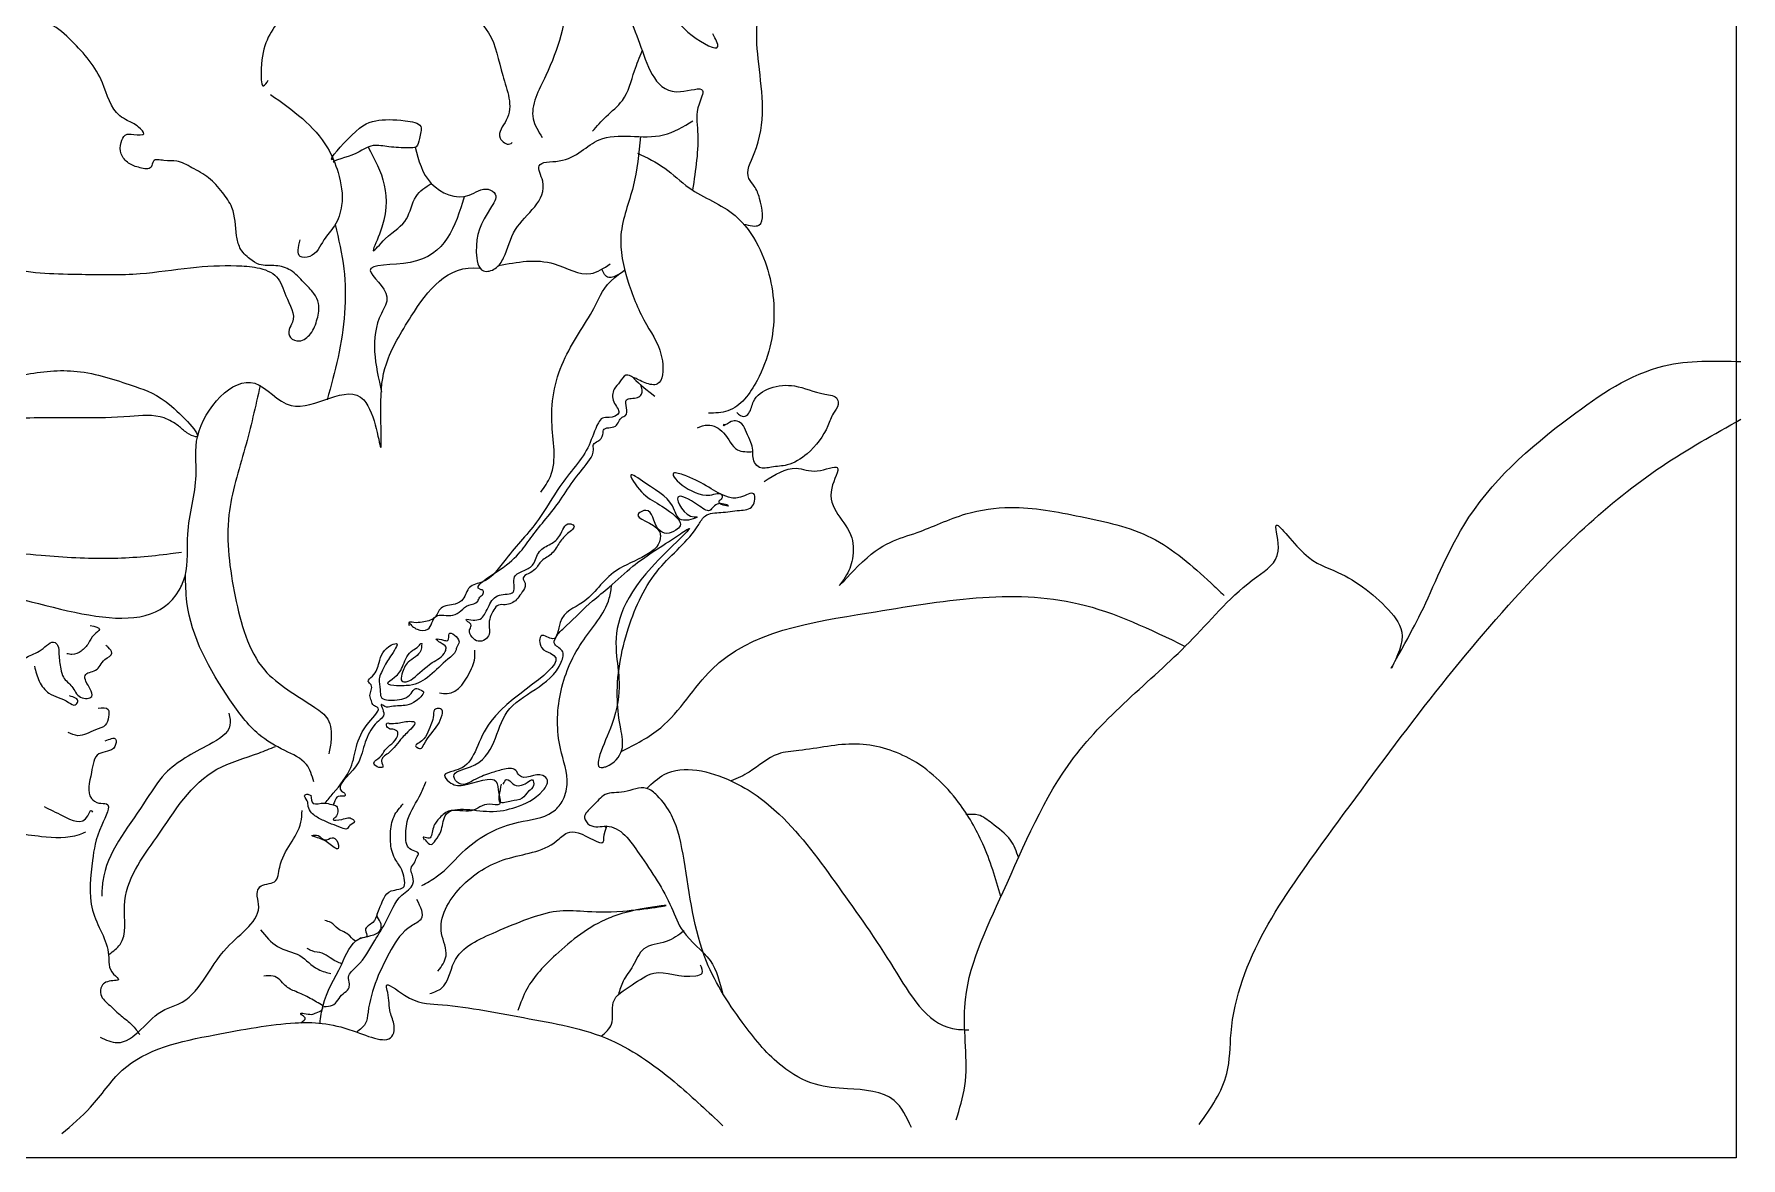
# Model space of a CAD drawing. Header units: millimetres. Extents: x 14385 to 129787, y 107826 to 186798.
# Drawn here: x 29833 to 30771, y 112879 to 113497 of the extents above; entities that cross this region are included whole.
import ezdxf

# ---------------------------------------------------------------- set-up
doc = ezdxf.new("R2010")
doc.units = ezdxf.units.MM
doc.header["$LTSCALE"] = 1000

msp = doc.modelspace()

# ---------------------------------------------------------------- linework, layer by layer
at = {"color": 2, "linetype": 'ByBlock', "ltscale": 3000}
msp.add_lwpolyline([(28937.32713804033, 115639.5779096198), (30768.23601904896, 115639.5779096198), (30768.23601904896, 112879.3519922805), (28937.32713804033, 112879.3519922805)], close=True, dxfattribs=at)
at = {"color": 8, "linetype": 'ByBlock', "ltscale": 3000}
for points, start_tangent in [([(30064.73610196309, 113696.6618160779), (30083.62867328909, 113695.0545935792), (30109.87170058873, 113675.2014184606), (30136.41987935093, 113643.109984712), (30160.22169480112, 113574.4850826126), (30177.00502622512, 113525.260086776), (30194.5512363353, 113496.1602273595), (30208.74078014877, 113489.9957711559), (30205.99441683677, 113497.0667650413)], (-0.5723162942100777, 0.8200329623750766)), ([(30073.87723456591, 113676.1430431953), (30106.66761005309, 113653.2632066917), (30129.70654678729, 113614.5540479135), (30144.04866636184, 113567.6860500288), (30154.88154390838, 113520.9087059361), (30166.47730017093, 113489.6331560922), (30188.14305523422, 113465.2472925943), (30200.34911445167, 113465.8818689746), (30198.36562982586, 113458.4482600254), (30197.60275113967, 113443.4903883648), (30194.83309048263, 113411.2822380093)], (-0.350492958800271, 0.9365653665556035)), ([(29765.72105887672, 113542.3865267753), (29774.96795109299, 113545.838492037), (29780.91840497043, 113559.4365571749), (29788.69976771262, 113578.9271172297), (29814.63764351991, 113597.148524524), (29839.35491341737, 113601.6812129032), (29844.54248857882, 113601.046636523), (29844.54248857882, 113595.8793717784), (29841.94870099809, 113591.9812597644), (29846.52597320464, 113589.9868768763), (29866.05566794064, 113593.8849888903), (29894.73990705993, 113601.6812129032), (29940.20747760322, 113599.0522536349), (29946.00535571959, 113593.8849888903), (29939.59717464831, 113589.9868768763), (29938.83429596212, 113582.8252292287), (29959.73717233923, 113577.0233881038), (29989.64201739815, 113570.4963168365), (30008.56140917924, 113552.9094859075), (30009.78201508906, 113534.7787323755), (30009.78201508906, 113527.5264309656), (30021.53034708288, 113525.6227018547), (30050.21458620217, 113517.7358240646), (30069.74428093818, 113509.9396000516), (30082.71321884182, 113497.6106876445), (30090.494581584, 113474.2220155907), (30092.47806620982, 113449.5641907912), (30089.1213999429, 113439.7735838902), (30094.46155083564, 113436.5100482565), (30095.68215674546, 113437.2352783841)], (-0.9531569256006774, 0.3024762390328614)), ([(30071.8466403255, 113598.5476069765), (30078.13594663527, 113588.7177241307), (30095.83473250654, 113581.2841151816), (30113.38094261673, 113571.7654695821), (30124.36639589455, 113549.3739889723), (30126.34988052037, 113518.1890929055), (30114.14382130292, 113474.0407080513), (30107.277913008, 113450.2894209337), (30112.1603366771, 113440.136198954)], (-0.2630538329292631, 0.9647811570409236)), ([(30222.94911329926, 113392.4742405988), (30231.32198968914, 113391.9083945614), (30231.6271411815, 113406.5943049204), (30228.72820210841, 113413.3026837271), (30225.82926303532, 113417.4727570426), (30228.72820210841, 113431.342783497), (30231.16941395786, 113480.5677793336), (30237.11986780551, 113523.4470114273), (30240.93426132586, 113530.6086590749), (30239.2559281626, 113536.8637690407), (30235.89926189568, 113545.7478382599), (30241.23941278842, 113533.1469645661), (30253.90319922951, 113535.2320012164), (30260.61653179314, 113542.393648864), (30264.4309252837, 113552.9094859075), (30270.22880340007, 113557.8954431277), (30279.99365076807, 113568.5019339484), (30307.30470824626, 113590.349491955), (30319.05304024008, 113596.2419868421), (30317.37470710662, 113596.6046019208)], (-0.4187687057706486, -0.9080929308540927)), ([(29694.5605360606, 113504.1377589118), (29692.72962719586, 113500.1489931357), (29689.37296089914, 113503.4125287694), (29684.33796149876, 113508.5797935289), (29679.45553779986, 113512.9311743837), (29666.6391756275, 113518.8236692709), (29647.56720811513, 113526.5292395216), (29627.88493764785, 113527.6170847428), (29604.84600091365, 113522.812435047), (29592.33479020384, 113513.6564045113), (29578.75554934528, 113501.9620684844), (29562.582520906, 113478.8453577471), (29558.15782443073, 113455.0940706146), (29558.46297592309, 113443.9436571908), (29565.48145994928, 113435.5128568125), (29574.63600436237, 113421.6428303581), (29577.53494343546, 113415.3877203923), (29574.33085289982, 113413.2120299649), (29566.24433866527, 113415.3877203923), (29568.38039902237, 113412.1241847586), (29579.06070083764, 113411.76156968), (29585.92660913256, 113410.311109395), (29603.62539497402, 113417.2007957411), (29632.91993707803, 113419.8297550094), (29686.32144612458, 113415.7503354561), (29709.05523139623, 113418.2886409473), (29716.83659413841, 113424.5437509131), (29716.83659413841, 113427.444671483), (29721.1087148526, 113429.3484006089), (29731.02613795188, 113426.3568262768), (29746.89401492861, 113415.7503354561), (29773.28961795953, 113393.8121236873), (29801.82128134754, 113374.7748324883), (29818.75718850282, 113368.5197225076), (29859.342335377, 113364.8935718101), (29891.23066503194, 113365.2561868739), (29918.99944973376, 113368.5197225076), (29944.32702258613, 113369.6075677287), (29955.61762735632, 113368.5197225076), (29966.29792917159, 113363.4431115252), (29971.33292860177, 113353.108582021), (29974.99474636104, 113338.5133254242), (29973.16383746651, 113334.524559648), (29973.9267161825, 113330.082525031), (29978.65656412032, 113328.2694496822), (29984.91216946032, 113332.2582154584), (29988.5739872196, 113340.3264007729), (29989.33686590579, 113348.7572011661), (29986.74307832506, 113354.2870809895), (29981.25035170105, 113360.451537193), (29973.9267161825, 113367.0692622375), (29965.84020194795, 113369.6075677287), (29956.68565753486, 113370.3327978712), (29951.65065810469, 113373.3243722033), (29946.15793148067, 113379.488828392), (29944.32702258613, 113386.1065534365), (29941.73323500541, 113401.517693938), (29936.54565984395, 113409.8578405541), (29928.91687283304, 113417.9260258835), (29919.76232844975, 113423.4559057069), (29911.37066272285, 113427.0820564192), (29904.35217869666, 113427.444671483), (29898.55430058029, 113427.0820564192), (29897.33369464066, 113423.8185207856), (29891.23066503194, 113423.4559057069), (29884.97505969193, 113425.9942111981), (29880.85551470902, 113431.1614759576), (29880.85551470902, 113437.3259321612), (29883.1441508272, 113441.4053516996), (29887.87399876502, 113441.7679667783), (29893.36672541883, 113442.1305818421), (29890.46778634575, 113445.7567325544), (29884.21218100574, 113449.473537029), (29880.09263602283, 113452.0118425202), (29870.63294011739, 113470.0519422752), (29853.69703299191, 113493.0779992652), (29841.94870099809, 113502.2340298009), (29828.06430864718, 113506.3134493393), (29817.07885536936, 113509.5769849729), (29799.83779672172, 113507.0386794817), (29793.27703991916, 113506.3134493393), (29789.46264639881, 113497.0667650413), (29782.59673810389, 113494.5284595501), (29775.27310258534, 113495.9789198202), (29771.61128482607, 113501.1461845797), (29776.34113276389, 113516.466671319), (29782.90188959625, 113521.6339360636), (29786.25855586317, 113524.5348566335), (29781.52870792535, 113528.2516611081), (29772.67931500461, 113530.7899665993), (29766.42370966461, 113541.39645742), (29759.86295283225, 113548.0141824496), (29749.18265101698, 113556.8075979215), (29739.72295514133, 113559.7085184765), (29729.04265332606, 113560.4337486189), (29720.65098762896, 113560.0711335552), (29710.73356452968, 113555.6290989381), (29700.8161414304, 113545.0226081174), (29694.25538459804, 113532.9656570268), (29691.35644552496, 113521.9965511424), (29694.25538459804, 113503.3218750071), (29700.51098993805, 113485.0098139357), (29702.34189883259, 113464.5220624518), (29700.20583844569, 113445.4847712529), (29696.08629346278, 113442.1305818421), (29689.52553666022, 113439.9548914146), (29681.89674964931, 113439.9548914146), (29650.31357145694, 113440.5894677949), (29625.13857433584, 113440.5894677949), (29611.55933347729, 113437.3259321612), (29600.11615297582, 113434.4250115913), (29584.70600322273, 113424.5437509131), (29582.26479137328, 113419.0138710898), (29577.84009489801, 113414.6624902499)], (0.7948312687676765, 0.6068304987302184)), ([(30009.80796267628, 113534.9624857938), (29999.40686476615, 113533.4189258677), (29981.86065465596, 113521.6339360636), (29966.9082321265, 113503.5031825465), (29957.75368771341, 113475.4911683363), (29959.12686938432, 113468.4201744658), (29961.72065696504, 113471.5930563223)], (0.624356114772719, 0.7811398350781477)), ([(30139.92912137893, 113443.4903883648), (30147.40533265856, 113451.6492274415), (30156.25472557929, 113460.4426429134), (30162.96805814293, 113476.7603210819), (30167.18288650201, 113487.6513847242)], (-0.7836535055602231, -0.6211981835317724)), ([(29962.94126287487, 113463.7061785471), (29994.21928960469, 113434.4250115913), (30000.01716772106, 113420.8269464534), (30002.00065234688, 113402.6055391443), (29998.03368309524, 113391.5457794976), (29992.23580497887, 113383.7495554846), (29984.45444223669, 113374.6841787112), (29979.26686707523, 113374.6841787112), (29979.26686707523, 113383.7495554846)], (-0.2127350871827974, 0.9771099133062401)), ([(30042.44695656886, 113434.717618094), (30051.28261638083, 113414.8437977892), (30072.03291705635, 113408.3167265069), (30082.56064311054, 113411.5802621406), (30086.37503660109, 113408.9513028872), (30083.78124902037, 113401.1550788742), (30075.99988627818, 113377.1318304402), (30079.96685552981, 113366.7066471588), (30086.37503660109, 113368.0664536816), (30090.95230880764, 113373.8682948065), (30097.51306564, 113389.4607428473), (30112.46548816946, 113416.1129505348), (30110.48200354364, 113424.5437509131), (30121.46745682147, 113427.1727101815), (30143.5909391382, 113438.8670462084), (30178.83593508985, 113441.4960054767), (30195.00896355894, 113449.2922294897)], (-0.9958842443896083, -0.09063427484422662)), ([(30016.53170254221, 113434.8016214908), (30022.7509529927, 113386.9224373412), (30019.39428672579, 113377.7664068204), (30025.95504352835, 113384.2934780878), (30037.70337552216, 113395.3532377344), (30042.89095068362, 113407.6821501416), (30051.28261638072, 113414.8437977892)], (-0.8671644631103466, 0.4980218809636223)), ([(30166.2458816932, 113440.5355257873), (30162.20517942694, 113413.2120299649), (30155.4918468633, 113386.5598222774), (30159.45881611493, 113360.5421909553), (30169.52881494549, 113337.2441726786), (30178.22563213494, 113317.3003437978), (30175.47926882294, 113304.6088163268), (30168.7659362593, 113305.2433926922), (30162.81548238185, 113307.9630057227), (30174.10608715203, 113297.9004375201)], (-0.05555159947684214, 0.9984558176482144)), ([(30164.51808148576, 113431.5377696287), (30179.59881380585, 113423.1839444053), (30192.87290320185, 113412.4867998224), (30218.20047605422, 113397.1663130832), (30230.8642624655, 113380.4860198361), (30239.56107965496, 113343.8618977082), (30230.25395951059, 113306.5125454378), (30214.23350680259, 113289.8322521907), (30203.55320498731, 113288.5630994451)], (-0.2831937528554873, 0.9590627186704868)), ([(29998.44664625148, 113392.2083366979), (30003.2212582567, 113367.9757999045), (30000.01716772106, 113319.2947266859), (29994.06671387341, 113295.9060546321)], (0.05350712747687551, 0.9985674675800196)), ([(29542.59509894636, 113071.6286334705), (29564.10827830818, 113123.8452036393), (29599.35327425983, 113174.5206597459), (29650.00841996458, 113211.4167431754), (29688.45750648167, 113226.7372299147), (29733.00962257769, 113205.2522869867), (29803.65219024208, 113191.3822605324), (29912.74384439376, 113191.3822605324), (29915.9479349294, 113199.0878307831), (29917.47369233158, 113222.1138877582), (29922.05096453812, 113254.3866290462), (29922.90233749175, 113276.1028698422), (29954.24444568541, 113305.0620851678), (29974.23186764505, 113292.7331727606), (30014.20671156433, 113295.8154008549), (30023.5138317087, 113269.7071157706), (30023.5138317087, 113291.1920587134), (30026.56534651306, 113315.7592297357), (30040.29716310289, 113341.8675148201), (30077.98780288536, 113368.2845853274), (30077.98780288547, 113368.2845853274)], (-0.8741755828474627, -0.4856099776088821)), ([(30088.26714697282, 113369.6751248586), (30118.87366924074, 113370.6047591728), (30138.86109120038, 113365.2561868739), (30149.54139301565, 113370.6047591728)], (-0.9996592237033678, -0.02610433804523695)), ([(30111.39745799091, 113245.1399447483), (30116.73760888365, 113253.8427064431), (30117.50048759964, 113283.8491035265), (30124.82412311819, 113319.1134191465), (30141.45487878111, 113347.8506634843), (30152.13518059638, 113363.1711502236), (30157.63718008809, 113367.1112982964), (30148.77851429966, 113363.1711502236), (30144.91801775713, 113367.7216563704)], (-0.1941902286050597, -0.9809638908310104)), ([(29628.80039209512, 113292.3705576968), (29642.98993593839, 113283.7584497642), (29677.7772046664, 113278.5911850047), (29715.31083673623, 113281.220144273), (29765.66083094862, 113293.6397104424), (29806.39855355409, 113304.4275087875), (29829.28491455701, 113309.9573886108), (29858.57945666101, 113311.3171951336), (29888.63687745121, 113303.1583560419), (29908.47172367957, 113292.3705576968), (29921.74581304577, 113275.5996106726), (29917.01596510794, 113277.7753011), (29912.28611717012, 113281.5827593368), (29904.50475442794, 113285.9341401917), (29885.58536264685, 113286.7500240964), (29833.09930807736, 113285.9341401917), (29793.12446415809, 113282.4892970186), (29748.41977233079, 113272.1547674996), (29713.47992784169, 113269.1631931674), (29693.33993015077, 113269.1631931674), (29689.83068812278, 113270.8856147539), (29684.64311296132, 113271.3388835949), (29677.7772046664, 113273.0613051814)], (-0.9449887024082051, 0.3271029689881411)), ([(30339.65076515463, 112900.2023588431), (30344.38061309245, 112918.8770349783), (30344.38061309245, 112962.2095359129), (30365.43606523063, 113025.4858657282), (30404.19030321029, 113099.1873788398), (30469.79787144449, 113164.7300528449), (30504.89029166487, 113198.7252157044), (30516.63862365868, 113212.7765496981), (30515.41801771906, 113226.8278836769), (30530.67559174087, 113211.5980507147), (30549.44240776089, 113201.0822136712), (30578.73694986489, 113178.7813868236), (30584.53482798126, 113163.6422076237), (30578.73694986489, 113148.4123746616), (30584.53482798126, 113158.9282117051), (30595.06255406525, 113178.7813868236), (30618.55921802309, 113226.8278836769), (30677.1483022311, 113286.568716557), (30728.71890235331, 113314.5807307672), (30770.82980662968, 113316.9377287191)], (-0.7132671282846491, -0.7008922910894155)), ([(29957.26190418017, 113303.7349163907), (29948.90429479268, 113269.3445007068), (29940.05490187195, 113232.6297248167), (29943.56414389994, 113187.75610982), (29959.58459660795, 113147.5058369946), (29987.35338130977, 113126.8367779714), (29994.37186533597, 113120.4003604662), (29996.20277423051, 113109.1592932802), (29994.98216829088, 113101.4537230295)], (-0.190105514993557, 0.98176366462048)), ([(30162.43904960749, 113308.0017108495), (30158.23821020511, 113309.5041197699), (30154.88154390838, 113305.7873152953), (30151.83002910402, 113301.7985495192), (30151.52487764147, 113294.7275556487), (30154.27124095347, 113288.8350607467), (30148.93109006074, 113286.1154477161), (30145.26927227166, 113285.8434864145), (30143.13321191457, 113283.3051809233), (30137.94563675311, 113271.0669222933), (30121.9251840451, 113248.3128266197), (30110.17685205129, 113230.0914193106), (30092.32549047854, 113208.5158226204), (30079.34214035782, 113195.8919961473), (30072.3380685189, 113192.8327208173), (30068.67625075963, 113186.3963033122), (30064.40413004544, 113183.6766902816), (30056.62276730326, 113181.5009998542), (30052.97826775524, 113176.1393415136), (30046.24761698034, 113173.7954296034), (30041.6703447738, 113173.5234683019), (30038.92398143199, 113173.5234683019), (30039.08612337115, 113171.9406259059)], (0.9580808793132137, 0.2864978685687193)), ([(30038.92398143199, 113173.5234683019), (30043.50125363853, 113169.8066638273), (30049.2991317847, 113169.8066638273), (30053.72382823017, 113176.8776577127), (30063.18352410581, 113177.512234078), (30071.88034129527, 113183.0421139014), (30076.76276499417, 113185.2178043288), (30077.983370904, 113187.3934947562), (30079.50912830618, 113188.9346088034), (30079.81427979853, 113191.0196454537), (30078.28852239635, 113191.6542218339), (30088.81624845054, 113202.442020179), (30106.82018578437, 113221.2073500913), (30122.23033553746, 113240.8792176705), (30130.16427401092, 113252.5735536975), (30138.25078824547, 113262.9987369788), (30140.38684860256, 113268.6192705643), (30140.38684860256, 113271.3388835949), (30142.82806045201, 113273.1519589436), (30145.57442376402, 113276.8687634182), (30145.87957525637, 113279.3164151472), (30152.44033205893, 113281.4921055746), (30156.10214981821, 113286.3874090177), (30157.93305871275, 113287.2939466995), (30158.54336166766, 113295.9060546321), (30164.64639127639, 113297.1752073777), (30166.78245163348, 113298.9882827264), (30166.40969701333, 113304.1654536948)], (-0.6833152711352951, -0.7301234417776888)), ([(30219.11593047169, 113288.9257145238), (30223.08289972332, 113286.7500240964), (30225.67668730405, 113288.5630994451), (30228.27047488478, 113294.9995169502), (30237.42501929787, 113302.3424721372), (30250.85168442514, 113303.5209711057), (30267.48244008806, 113299.0789364886), (30274.34834838298, 113296.2686696958), (30274.80607560661, 113293.3677491408), (30272.21228802588, 113288.5630994451), (30269.16077322152, 113281.6734131139), (30257.71759272006, 113266.2622726124), (30246.73213944223, 113260.0978164089), (30238.18789798405, 113258.9193174255), (30231.6271411815, 113258.7380098861), (30228.88077783969, 113261.5482766938), (30227.96532342222, 113265.1744273913), (30227.96532342222, 113268.2566555005), (30226.89729324367, 113272.5173825782), (30224.45608139422, 113277.9566086393), (30221.86229381349, 113282.670604558), (30218.50562751677, 113284.3023723674), (30215.14896124986, 113283.4864884627), (30211.79229495313, 113281.8547206384), (30212.25002217677, 113282.670604558)], (0.7392228887275576, 0.6734608531913975)), ([(30473.15453771141, 112897.6640533519), (30488.41211173323, 112925.7667213243), (30490.7007478216, 112947.9768943947), (30543.49195391324, 113055.7642241281), (30646.63315421727, 113186.8495721531), (30727.49829644349, 113259.4632400286), (30770.82980662968, 113285.2089100492)], (-0.6235962907976434, -0.7817465485075205)), ([(30197.45017537859, 113280.5855678928), (30203.09547776368, 113282.0360281777), (30211.79229495313, 113277.7753011), (30219.57365769532, 113268.437963025), (30227.98599994741, 113267.4394468856)], (-0.9967090408809549, -0.08106224661435824)), ([(29725.49366431963, 113270.4602553774), (29729.80553204205, 113262.9987369788), (29718.66750300315, 113250.9417858732), (29710.12326157477, 113244.505368368), (29707.52947399404, 113239.7913724494), (29708.29235268023, 113239.7913724494), (29713.47992784169, 113245.4119060498), (29715.61598819878, 113238.8848347825), (29717.75204855588, 113235.0773765308), (29720.80356336024, 113233.8082237851), (29741.40128827479, 113224.2895781857), (29790.53067657736, 113215.3148551893), (29836.91370156792, 113210.5102055085), (29874.90506086138, 113208.8784376842), (29908.01399645593, 113211.4167431754), (29913.96445030358, 113212.232627095)], (-0.9588842679900315, 0.2837973935772172)), ([(30234.22092876222, 113251.0324396354), (30251.76713887241, 113258.2847410601), (30263.36289510515, 113256.8342807752), (30274.34834838298, 113258.6473561239), (30271.29683360842, 113247.4062889379), (30282.28228688624, 113220.1195048702), (30282.28228688624, 113206.9747085583), (30277.85759041097, 113197.1841016573), (30275.72153005388, 113194.2831811023), (30285.63895315316, 113204.4364030671), (30318.29016155389, 113223.0204254401), (30344.99091604736, 113233.1736474198), (30369.40303448227, 113236.7997981173), (30408.00469670084, 113231.7231871348), (30446.91151044157, 113220.1195048702), (30479.56271881249, 113195.2803725463), (30486.88635433104, 113188.3906862002)], (-0.9707707719667789, 0.2400085587953569)), ([(30047.77337438252, 113054.3137638432), (30051.13004064944, 113051.5034970504), (30053.57125249889, 113053.8604950023), (30056.47019154218, 113058.665144698), (30058.91140339163, 113067.2772526157), (30083.32352179673, 113069.7249043447), (30097.66564137128, 113072.0819023114), (30112.61806390074, 113081.2379328322), (30115.05927575019, 113086.9491201949), (30112.61806390074, 113089.3967719239), (30099.64912599709, 113089.3967719239), (30097.66564137128, 113092.2976924938), (30090.494581584, 113092.7509613347), (30084.238976244, 113090.8472322088), (30075.69473481562, 113087.4930428129), (30066.54019040253, 113085.0453910839), (30063.64125132945, 113088.943503083), (30072.79579574254, 113094.2014216047), (30092.93579343345, 113124.3891262424), (30122.6880627611, 113151.7665640724), (30123.14578998473, 113158.0216740382), (30118.87366924074, 113162.2824011159), (30120.24685091164, 113166.1805131298), (30125.58700180438, 113171.8917004925), (30139.92912137893, 113185.3991118681), (30149.08366579202, 113193.0140283418), (30162.05260369566, 113204.4364030671), (30184.93896469858, 113220.1195048702), (30192.26260021713, 113224.9241545659), (30172.27517828729, 113203.8018267017), (30152.89805928257, 113157.2964438957), (30150.45684743312, 113117.4994398963), (30145.72699949529, 113093.9294603032), (30147.55790838983, 113094.4733829212), (30155.94957408693, 113103.5387596798), (30155.33927113202, 113115.0517881673), (30153.50836223748, 113130.7348899704), (30159.61139184621, 113170.622547732), (30176.54729900148, 113203.1672503215), (30198.21305409458, 113227.37180628), (30201.87487185386, 113232.1764559758), (30210.41911331203, 113233.9895313245), (30220.64168787387, 113235.1680303079), (30227.81274766114, 113237.6156820369), (30228.42305061605, 113244.2334070665), (30221.25199085858, 113242.4203317177), (30214.53865829494, 113242.4203317177), (30203.70578074839, 113247.8595577788), (30191.65229726222, 113253.9333602053), (30184.93896469858, 113255.746435554), (30204.31608370331, 113243.5988307011), (30210.87684053567, 113243.5988307011), (30210.87684053567, 113241.7857553375), (30209.19850737241, 113239.9726799887), (30214.53865829494, 113237.6156820369), (30209.19850737241, 113238.7941810053), (30204.31608370331, 113235.1680303079), (30197.60275113967, 113238.2502584022), (30186.76987359312, 113242.4203317177), (30195.77184224513, 113231.5418795955), (30196.99244818476, 113231.5418795955), (30189.82138839748, 113229.7288042468), (30184.93896469858, 113235.1680303079), (30168.61336052802, 113250.3072095078), (30160.83199778583, 113254.4772828084), (30163.27320960548, 113249.6726331276), (30183.71835878876, 113233.3549549442), (30187.99047950294, 113226.7372299147), (30185.54926765349, 113224.2895781857), (30180.66684398439, 113222.4765028369), (30175.93699604657, 113224.9241545659), (30169.22366348293, 113235.1680303079), (30165.10411850002, 113233.3549549442), (30176.54729900148, 113223.7456555825), (30177.15760195639, 113221.2980038535), (30152.89805928257, 113201.9887513381), (30134.28381899383, 113184.4925741863), (30122.07775980618, 113173.6141220641), (30117.95821482327, 113164.5487453055), (30111.85518521455, 113166.3618206543), (30111.85518521455, 113159.7440956247), (30116.73760888365, 113156.6618675154), (30083.93382478144, 113119.1312077206), (30068.21852353599, 113093.7481527787), (30063.33609986689, 113091.9350774151), (30058.60625192907, 113089.5780794632), (30061.04746374872, 113085.9519287509), (30068.82882649091, 113084.1388534021), (30086.98533958581, 113086.1332362902), (30088.35852122691, 113079.6061650228), (30088.66367271927, 113073.7136701208), (30083.32352179673, 113073.7136701208), (30073.25352296617, 113070.0875194234), (30060.74231228617, 113069.8155581218), (30055.40216136363, 113065.6454848063), (30052.19807082799, 113060.0249512058), (30049.45170751598, 113054.9483402234), (30046.85791993525, 113055.5829165888), (30047.31564715889, 113054.0418025416)], (0.4171676629051163, -0.9088295445386243)), ([(30070.81231111672, 113175.3365436506), (30078.89882535127, 113175.9711200309), (30080.88230997708, 113178.6000792992), (30083.01837033418, 113182.9514601391), (30088.66367271927, 113188.5719937396), (30096.29245973018, 113190.2944153112), (30097.05533841636, 113198.6345619422), (30102.24291357782, 113202.0794051152), (30107.277913008, 113205.6149020505), (30110.63457927492, 113212.5045883965), (30116.89018461492, 113216.7653154743), (30121.9251840451, 113221.2980038535), (30127.26533496764, 113227.8250751209), (30129.55397105601, 113226.7372299147), (30126.19730475929, 113222.3858490598), (30121.31488109019, 113216.7653154743), (30116.89018461492, 113210.9634743494), (30111.39745799091, 113206.8840547961), (30107.43048873928, 113202.0794051152), (30101.78518635419, 113197.3654091966), (30102.54806507018, 113195.8242951494), (30102.85321653273, 113193.2859896582), (30100.56458044436, 113189.3878776443), (30098.12336859491, 113186.1243420106), (30091.86776325491, 113183.3140752029), (30088.20594549563, 113183.1327676785), (30085.6121579149, 113180.5038084102), (30083.01837033418, 113172.1636617941), (30083.01837033418, 113166.9963970345), (30080.88230997708, 113164.1861302417), (30077.06791645673, 113163.2795925599), (30073.71125018981, 113165.4552829873), (30072.3380685189, 113169.5347025257), (30073.1009472349, 113171.8917004925), (30072.49064425018, 113173.2515070003), (30070.9648868778, 113174.2486984444), (30070.50715965417, 113175.1552361262)], (0.8597015401756853, 0.5107966932347492)), ([(29986.74307832506, 113086.042582528), (29982.62353334215, 113095.5612281275), (29970.72262561705, 113103.176144616), (29956.53308180359, 113112.0602138352), (29940.66520482686, 113131.006851272), (29917.01596510794, 113184.7645354879), (29916.20087126864, 113200.0793366723)], (0.6382534019755932, -0.7698263407201534)), ([(30046.09504121926, 113029.1120164406), (30054.02897972253, 113033.735358597), (30070.04943243053, 113048.7838840198), (30099.19139877346, 113063.8324094576), (30117.95821482327, 113069.4529430431), (30123.14578998473, 113075.1641304058), (30125.89215329674, 113084.5014684808), (30122.23033553746, 113104.2639898223), (30122.23033553746, 113134.3610406828), (30133.97866753128, 113162.5543624174), (30149.08366579202, 113186.9402259153), (30150.45793422102, 113194.2011095622)], (-0.1996279842995836, -0.9798717609383818)), ([(30155.67250457208, 113102.6658321782), (30177.31017768767, 113115.6863645476), (30205.38411388185, 113147.7777982962), (30291.58940703061, 113178.8720406008), (30406.93666652229, 113183.857997821), (30465.54529047071, 113160.4263502225)], (-0.9086547485495552, 0.4175482582149573)), ([(29816.773703877, 113137.6245763165), (29828.97976309445, 113154.5768308651), (29836.91370156792, 113158.4749428791), (29844.54248857882, 113162.4637086552), (29845.91567024973, 113161.0132483703), (29846.67854893592, 113156.0272911501), (29847.74657911446, 113148.0497595978), (29849.11976078537, 113143.4264174414), (29853.84960872319, 113138.3498064589), (29858.57945666101, 113132.547965334), (29864.68248626974, 113132.9105803978), (29863.91960755375, 113136.899346174), (29861.4783957341, 113141.2507270139), (29861.02066851046, 113144.4236088854), (29866.81854662683, 113147.3245294553), (29871.85354605701, 113153.1263705802), (29875.82051530865, 113156.7525212926), (29873.68445492175, 113159.925403164), (29872.6164247432, 113161.0132483703)], (-0.9190557176073795, -0.3941276289898809)), ([(29863.91960755375, 113171.8917004925), (29868.95460698393, 113169.7160100651), (29866.05566794064, 113166.8150894952), (29862.8515773752, 113162.1010935765), (29858.88460815337, 113157.8403664988), (29853.84960872319, 113156.0272911501), (29850.9506696501, 113156.3899062139)], (0.6504194892126305, 0.7595752023679953)), ([(30045.94246548798, 113161.2852096718), (30045.48473826435, 113158.1123278004), (30038.61882996943, 113151.7665640724), (30035.10958794144, 113145.1488390279), (30035.10958794144, 113141.4320345533), (30037.55079979089, 113140.9787657124), (30041.06004181888, 113142.7011872989), (30051.74034360435, 113151.4946027708), (30058.91140339163, 113157.5684051972), (30059.36913061526, 113160.0160569262), (30056.16504007962, 113162.4637086552), (30054.02897972253, 113164.4580915433), (30058.45367616799, 113163.7328614008), (30060.43716079381, 113163.7328614008), (30061.04746374872, 113167.3590120983), (30066.54019040253, 113163.0076312584), (30065.31958449271, 113160.0160569262), (30064.709281508, 113158.1123278004), (30060.43716079381, 113153.3983318817), (30039.38170865562, 113138.9843828243), (30035.41473943379, 113138.8030752998), (30032.21064886835, 113138.8030752998), (30027.32822519925, 113139.9815742683), (30030.99004295853, 113143.4264174414), (30033.88898203161, 113146.3273380113), (30037.85595125344, 113154.6674846274), (30041.06004181888, 113158.2936353397), (30044.26413235452, 113160.5599795294), (30045.94246548798, 113162.0104398143), (30046.40019271162, 113161.5571709734)], (0, -1)), ([(29992.99677794054, 113074.3908617455), (29997.42338014033, 113079.6968187851), (30007.03565177706, 113093.9294603032), (30016.95307487634, 113118.5872851026), (30021.53034708288, 113127.1087392729), (30019.69943818834, 113127.9246231776), (30018.32625654724, 113130.4629286688), (30017.56337783125, 113133.3638492387), (30018.17368078616, 113139.2563441259), (30016.64792338398, 113141.1600732517), (30018.93655950215, 113144.0609938216), (30022.59837726143, 113151.4946027708), (30029.46428555634, 113161.1945559096), (30032.36322462943, 113161.829132275), (30030.99004295853, 113158.2936353397), (30026.10761928943, 113150.6787188512), (30023.81898317125, 113146.0553767097), (30022.59837726143, 113142.5198797744), (30023.20868021634, 113136.5367311102), (30023.66640743997, 113132.6386190963), (30031.1426186898, 113130.9161975098), (30040.14458737161, 113134.5423482221), (30042.73837495234, 113137.2619612378), (30045.63731399563, 113136.3554235709), (30046.5527684429, 113135.9021547299), (30042.89095068362, 113130.4629286688), (30037.85595125344, 113128.105930717), (30029.46428555634, 113127.3807005745), (30025.80246779707, 113127.3807005745), (30023.81898317125, 113128.5591995579), (30025.19216484216, 113123.1199734968), (30023.20868021634, 113120.2190529269), (30019.69943818834, 113116.6835559916), (30014.51186302688, 113106.3490264726), (30009.62943935778, 113094.2920753819), (30002.00065234688, 113080.8753177684), (30003.52640974906, 113079.6968187851), (30003.98413697269, 113078.5183198017), (30000.01716772106, 113077.9743971985), (29998.3388345876, 113075.6173992467), (29997.32799708785, 113073.3748515783)], (0.004640733344255084, 0.9999892317390361)), ([(30055.85988858726, 113134.9049632859), (30059.97943357017, 113134.451694445), (30073.40609869745, 113148.3217208993), (30074.93185609963, 113152.7637555164), (30075.23700759199, 113158.3842891019)], (-0.6649387674289149, -0.7468978749267636)), ([(29833.25188380864, 113149.5002198827), (29835.84567138937, 113141.2507270139), (29841.1858222821, 113134.7236557466), (29852.01869982865, 113129.6470447641), (29855.68051761773, 113128.2872382414), (29857.05369925883, 113130.0096598279), (29852.47642705229, 113133.2731954616)], (-0.4683828818706111, 0.8835255944060597)), ([(29868.19172829774, 113126.4741628927), (29873.68445492175, 113125.7489327502), (29873.98960641411, 113121.7601669741), (29872.15869751957, 113117.0461710554), (29866.81854662683, 113114.5985193264), (29857.05369925883, 113111.3349836928), (29851.7135483661, 113113.1480590564)], (0.857861343417288, 0.5138812270070642)), ([(30043.0435264149, 113105.2611812663), (30045.33216253307, 113104.2639898223), (30047.31564715889, 113106.7116415512), (30054.79185840872, 113117.2274785948), (30057.23307025817, 113122.8480121952), (30057.23307025817, 113125.2956639093), (30055.09700990107, 113126.2928553533), (30053.11352527526, 113125.5676252109), (30052.35064655927, 113121.3975519103), (30050.97746491816, 113117.2274785948), (30044.56928381708, 113107.4368716937), (30042.58579922107, 113105.7144501072), (30043.65382939961, 113104.5359511238)], (-0.724764393903289, 0.688996787604992)), ([(29940.05490187195, 113123.6638960999), (29940.66520482686, 113117.1368248325), (29929.37460005668, 113106.5303340119), (29905.11505738285, 113090.5752709073), (29893.21414965775, 113073.9856314224), (29870.78551587847, 113031.4690143925), (29870.17521292355, 113023.2195215386)], (0.5686704852544353, 0.8225654254832773)), ([(30027.93852815416, 113118.0433624995), (30032.82095185306, 113118.315323801), (30040.44973883417, 113119.2218614828), (30042.12807199743, 113118.7685926419), (30040.75489032653, 113115.8676720869), (30035.26216367271, 113110.2471384865), (30027.48080093053, 113101.6350305539), (30023.97155890253, 113097.283649714), (30024.58186188724, 113094.1107678425), (30021.53034708288, 113094.2920753819), (30019.69943818834, 113096.2864582699), (30023.05610448506, 113099.4593401414), (30025.80246779707, 113103.3574521404), (30032.66837609198, 113111.1536761683), (30032.66837609198, 113113.6013278824), (30030.22716427234, 113114.8704806429), (30028.24367964652, 113115.1424419445), (30026.71792224434, 113117.0461710554), (30027.02307370689, 113118.315323801), (30027.93852815416, 113118.315323801)], (-0.7465394584777033, -0.665341143276002)), ([(29872.15869751957, 113108.4340631378), (29877.80399990466, 113109.4312545818), (29877.34627271083, 113105.3518350285), (29868.64945552137, 113101.3630692524), (29864.52991053846, 113091.1191935104), (29864.52991053846, 113076.8865519923), (29868.64945552137, 113074.3482465011), (29872.76900050428, 113073.8949776602), (29870.17521292355, 113062.2006416333), (29865.14021349337, 113042.8007353556), (29865.14021349337, 113015.4232975256), (29873.98086189362, 112990.7315154974), (29876.73596972611, 112980.3402894449), (29879.32975730684, 112977.2580613506), (29876.27824250248, 112976.7141387474), (29870.17521292355, 112973.7225644153), (29869.71748569992, 112969.0992222589), (29874.7524851003, 112963.0254198325), (29880.85551470902, 112957.404886232), (29886.95854431775, 112952.3282752496), (29891.0793740052, 112947.0675251575)], (-0.1007795677297764, 0.9949087790989684)), ([(30364.29268096504, 113023.0349645797), (30354.29803619173, 113051.9567658913), (30341.02394682553, 113074.6202078026), (30313.86546507862, 113098.8247637611), (30284.72349873569, 113106.7116415512), (30253.14032051351, 113103.176144616), (30241.84971574333, 113101.2724154901), (30225.9818387964, 113091.391154812), (30216.11529043491, 113086.4659697618)], (0.8465317893291553, 0.5323381722694501)), ([(29874.29475790646, 112991.3093953293), (29880.24521175411, 112996.5673138511), (29882.68642360356, 113017.8709492546), (29900.38520944503, 113055.6735703659), (29933.49414503959, 113092.9322688591), (29956.53308180359, 113101.8163380933), (29965.66566097224, 113105.4960744127)], (-0.5922272784112178, -0.8057709666559362)), ([(30169.65930702316, 113082.3786122922), (30179.29366231349, 113089.940694527), (30216.2169914284, 113086.4051975918), (30242.46001872804, 113068.1837902975), (30274.95865136769, 113028.2961325359), (30305.47379938152, 112983.4225175392), (30337.66728052881, 112950.4245461237), (30346.65696831339, 112949.7263345873)], (-0.9169550535991667, 0.3989905132693625)), ([(29985.0647451916, 113078.699627341), (29986.43792686251, 113074.1669389617), (29992.38838071015, 113074.3482465011), (29996.66050145414, 113073.5323625815), (29999.10171327379, 113072.6258249146), (29999.86459198978, 113069.5435968053), (29998.64398605016, 113066.6426762503), (29997.42338014033, 113065.3735235047), (30002.15322807815, 113065.3735235047), (30007.95110619452, 113065.5548310292), (30009.01913640287, 113064.2856782836), (30006.42534882214, 113061.9286803317), (30004.89959141996, 113060.115604983), (30002.00065234688, 113060.7501813483), (29996.50792569306, 113062.7445642364), (29990.71004757669, 113065.3735235047), (29985.52247241524, 113068.90902044), (29983.6915635207, 113072.4445173752), (29983.08126056578, 113075.5267454696), (29981.70807892468, 113078.699627341), (29983.38641205814, 113079.1528961819), (29985.0647451916, 113078.3370122772)], (-0.6438781766154356, 0.7651280243713351)), ([(29992.31432208, 112962.5920775231), (29996.9656529167, 112963.2067273569), (30002.76353103307, 112969.4618373227), (30005.81504583743, 112972.2721041304), (30006.27277306106, 112974.9917171609), (30005.81504583743, 112978.7085216355), (30010.39231804397, 112984.6916702998), (30020.15716541198, 112998.7430042785), (30026.71792224434, 113009.712110163), (30035.10958794144, 113023.6727903795), (30041.21261755016, 113029.9279003453), (30040.75489032653, 113035.1858188671), (30040.14458737161, 113038.4493545157), (30041.97549623635, 113041.4409288478), (30043.19610217598, 113044.2511956406), (30044.26413235452, 113046.6988473695), (30041.36519328144, 113048.2399614167), (30038.1611027458, 113050.6876131457), (30037.24564829853, 113054.9483402234), (30038.46625423816, 113065.4641772669), (30045.48473826435, 113079.4248574835), (30048.38367733744, 113086.2238900524)], (-0.4316425403801714, -0.902044742423652)), ([(30090.79973307636, 113084.6827760053), (30092.78321770218, 113087.3117352736), (30096.1398839691, 113084.9547373068), (30103.92124671128, 113085.5893136871), (30106.82018578437, 113087.039773972), (30107.43048873928, 113084.0481996399), (30104.68412542727, 113080.7846640062), (30101.17488339928, 113076.9772057545), (30095.22442955163, 113075.4360917073), (30091.71518752363, 113074.6202078026), (30089.11344315659, 113074.812953761), (30088.65183512133, 113078.1650485888), (30089.88427862909, 113084.6827760053)], (0, -1)), ([(30315.08607098844, 112896.1229393047), (30305.6263751128, 112910.8995034259), (30279.99365076807, 112917.3359209311), (30262.2948649266, 112919.7835726601), (30243.98577613023, 112929.6648333382), (30223.69320267823, 112951.7843526316), (30202.48517480877, 112987.3206295532), (30190.12653986004, 113042.9820428949), (30183.26063156512, 113067.6398676944), (30175.32669309166, 113078.5183198017), (30169.52881494549, 113082.4164318156), (30157.17017999676, 113080.5127027047), (30146.79502967384, 113078.9715886426), (30139.92912137893, 113072.6258249146), (30135.50442493346, 113066.1894074094), (30138.40336397674, 113062.2006416333), (30147.47994485672, 113061.6311604128), (30165.56184572366, 113046.426886068), (30183.26063156512, 113016.8737578106), (30189.61437409348, 113003.8491246746), (30204.46865943458, 112987.7738983941), (30211.48714349058, 112969.0992222589)], (0.8046808858953002, -0.5937075642728118)), ([(29838.59203470137, 113072.353863613), (29848.81460929301, 113067.2772526157), (29862.54642591265, 113067.2772526157), (29864.52991053846, 113070.2688269478), (29865.14021349337, 113069.2716355038)], (-0.9965463024427667, 0.08303894922053094)), ([(29869.25975847628, 112945.6198964429), (29878.71945435193, 112942.718975873), (29904.80990592029, 112960.849729405), (29912.13354143884, 112963.75064996), (29938.9868716934, 112994.8448922646), (29956.38050607231, 113018.7774869364), (29955.61762735632, 113024.5793280613), (29956.99080902722, 113028.2054787588), (29965.07732323196, 113031.1063993287), (29967.97626230505, 113039.083930881), (29979.57201853779, 113063.7417556804), (29980.33489725378, 113070.2688269478)], (-0.6746299331763708, -0.738156117134069)), ([(29990.12763034471, 112953.3371134223), (29991.77807775524, 112963.0254198325), (30001.8480766156, 112985.5075542045), (30011.76549971488, 112999.7401957226), (30018.02110505488, 113001.4626173091), (30023.36125594762, 113004.7261529428), (30023.36125594762, 113008.7149187189), (30021.53034708288, 113012.5223769557), (30022.59837726143, 113015.9672201288), (30029.31170982507, 113026.0297883463), (30036.33019385126, 113028.4774400604), (30036.33019385126, 113033.0101284546), (30035.10958794144, 113037.5428168338), (30031.29519445088, 113043.7979267996), (30028.85398260143, 113053.0446110976), (30028.85398260143, 113057.7586070162), (30030.83746722725, 113067.0052913141), (30035.87246665743, 113073.9856314224)], (-0.3555628080485077, -0.9346523896789974)), ([(29794.80279732135, 113056.5801080328), (29807.61915946391, 113060.115604983), (29822.41900626209, 113058.1212220949), (29837.06627729919, 113056.0361854297), (29857.9691537061, 113057.1240306508), (29861.4783957341, 113058.5744909209)], (-0.9997203398164641, -0.02364830136084942)), ([(30054.94443413999, 112981.9720572692), (30059.36913061526, 112990.3122038853), (30056.92791876581, 113002.6411162925), (30067.30306908872, 113027.842863695), (30092.47806620982, 113043.6166192603), (30120.09427518037, 113053.4978799385), (30126.04472902801, 113057.9399145555), (30131.99518290546, 113057.9399145555), (30145.72699949529, 113052.9539573353), (30146.79502967384, 113058.8464522225), (30147.71048412111, 113061.8380265546), (30146.79502967384, 113060.8408351105)], (-0.7911569610817364, -0.6116131644527544)), ([(30374.01375637914, 113044.3004459208), (30369.55561021355, 113053.9511487794), (30359.18045989063, 113063.2884868395), (30351.85682437208, 113067.7305214566), (30345.0179279804, 113067.9471826836)], (0.8580845598017992, 0.5135084110603765)), ([(29985.52247241524, 113056.4894542706), (29989.03171444323, 113056.4894542706), (29992.84610793379, 113054.0418025416), (29996.81307718542, 113055.220301525), (29999.40686476615, 113053.6791874778), (30000.01716772106, 113049.327806623), (29994.98216829088, 113052.1380734306), (29989.64201739815, 113054.9483402234), (29985.82762390759, 113056.217492969)], (-1, 0)), ([(30021.61387796444, 113013.5330967573), (30019.08913523343, 113008.7149187189), (30015.1221659818, 113004.5448454034), (30015.89020721451, 113000.9734978173), (30012.41466828727, 113000.0263313748), (30009.88540934934, 112998.5178571148), (30006.57792455342, 113001.2813097697), (30000.01716772106, 113005.2700755459), (29996.05019846943, 113008.7149187189), (29992.84610793379, 113009.712110163)], (0.9926313177003308, 0.121173706390888)), ([(30043.19610217598, 113021.4970999521), (30045.63731399563, 113010.6186478448), (30040.14458737161, 113006.7205358308), (30029.31170982507, 112993.8477008206), (30016.4953476527, 112959.3992691201), (30014.96959025052, 112952.9628516149), (30010.27365011617, 112948.489224207)], (0.3102228881471808, 0.9506638520894869)), ([(30050.51973769453, 112969.643144862), (30056.92791876581, 112972.6347191942), (30063.79382709053, 112986.8673607123), (30086.98533958581, 113003.6383077365), (30120.09427518037, 113014.9700286847), (30156.55987704184, 113014.9700286847), (30179.29366231349, 113017.9616030168), (30175.32669309166, 113017.5083341759), (30157.62790722039, 113014.0634910178), (30148.77851429966, 113011.0719166857), (30119.63654795673, 112990.8561264884), (30103.76867098, 112972.090796591), (30098.8862473109, 112960.3058068019)], (-0.990006196544334, 0.1410238660788366)), ([(29957.44853625086, 113004.7261529428), (29966.75565639522, 112995.4794686448), (29978.96171558287, 112990.4935114246), (29989.03171444323, 112982.9692487132), (29992.84610793379, 112981.5187884283), (29996.05019846943, 112980.7029045236)], (-0.8543689451591516, 0.5196669178884092)), ([(30190.12653986004, 113004.0915765774), (30180.36169249204, 112998.1990816754), (30168.0030575433, 112994.2103158992), (30162.05260369566, 112984.8729778242), (30156.71245280292, 112976.442177431), (30154.09361831285, 112969.1267399316)], (0.9100826849578803, 0.4144267203497571)), ([(30002.11079444853, 112986.0285103916), (29999.10171327379, 112987.229975791), (29995.74504700687, 112989.224358679), (29991.32035053161, 112991.7626641703), (29985.82762390759, 112993.0318169159), (29983.08126056578, 112994.4822772008)], (0.8999438577167973, -0.4360057946378801)), ([(30144.63619382808, 112946.2115576473), (30150.30427170184, 112952.7815440756), (30151.21972614911, 112964.6571876418), (30161.59487647202, 112974.4477945429), (30173.49578419712, 112980.884212048), (30196.6872966924, 112979.4337517631), (30200.04396298912, 112980.884212048), (30199.12850854185, 112985.3262466651)], (-0.7954270900976006, -0.606049292004259)), ([(29848.2043063381, 112892.6780961317), (29864.07218331483, 112907.1826989514), (29881.46581766394, 112927.4891429108), (29932.27353912976, 112946.9797029507), (29976.52050376323, 112953.5067742181), (30008.40883341816, 112949.1553933781), (30030.22716427234, 112946.9797029507), (30030.83746722725, 112952.0563139331), (30028.70140687015, 112959.3086153579), (30027.32822519925, 112970.1870674652), (30026.56534651306, 112973.8132181775), (30036.63534534362, 112968.7366071951), (30054.79185840872, 112963.6599961978), (30101.93776211527, 112956.407694788), (30149.84654447821, 112944.0787823808), (30186.76987359312, 112919.5116113585), (30211.48714349058, 112897.0294769716)], (-0.9999279699981065, -0.01200228376042921)), ([(29991.72986420966, 112962.8346319557), (29984.75959372905, 112967.0141856086), (29976.82565522578, 112970.7309900832), (29971.02777710941, 112973.9945257169), (29967.97626230505, 112977.2580613506), (29964.31444454577, 112979.2524442386), (29959.27944511559, 112979.2524442386)], (0.8993625529266115, -0.4372036120543017)), ([(29979.56787852012, 112953.6394637388), (29982.01323038724, 112956.2263872486), (29980.48747298506, 112957.4955399942), (29979.57201853779, 112958.4927314383), (29985.52247241524, 112958.2207701367), (29987.96368426469, 112959.0366540563), (29991.25066636689, 112960.8684364731), (29991.72986420966, 112962.8346319557)], (-0.4888272406901835, -0.8723806100316658))]:
    msp.add_spline(points, degree=3, dxfattribs=dict(at, start_tangent=start_tangent))
at = {"color": 8, "linetype": 'ByBlock', "ltscale": 3000, "start_tangent": (-0.9183621693357521, -0.3957409833880379), "end_tangent": (0.9968837910227254, 0.07888413779815996)}
msp.add_spline([(29997.58679759363, 113427.9862988659), (30005.05216715124, 113438.8670462084), (30020.76746836689, 113449.2922294897), (30036.94049683597, 113449.2922294897), (30045.48473826435, 113446.028693856), (30044.72185957816, 113439.5016225886), (30042.89095068362, 113434.9689341944), (30038.92398143199, 113434.3343578291), (30027.93852815416, 113434.9689341944), (30019.39428672579, 113435.6035105747), (30007.64595473197, 113430.4362458151), (29998.12020534219, 113426.6913042286)], degree=3, dxfattribs=at)
at = {"color": 8, "linetype": 'ByBlock', "ltscale": 3000, "end_tangent": (-0.9958490738155845, 0.09101989991558204)}
msp.add_spline([(30069.33956689073, 113407.4490669744), (30039.68686014798, 113371.4206430775), (30017.71595356253, 113366.8879546982), (30026.87049797561, 113352.4740056407), (30023.81898317125, 113343.4086288822), (30023.98976590415, 113300.144227299)], degree=3, dxfattribs=at)

doc.saveas('drawing.dxf')
